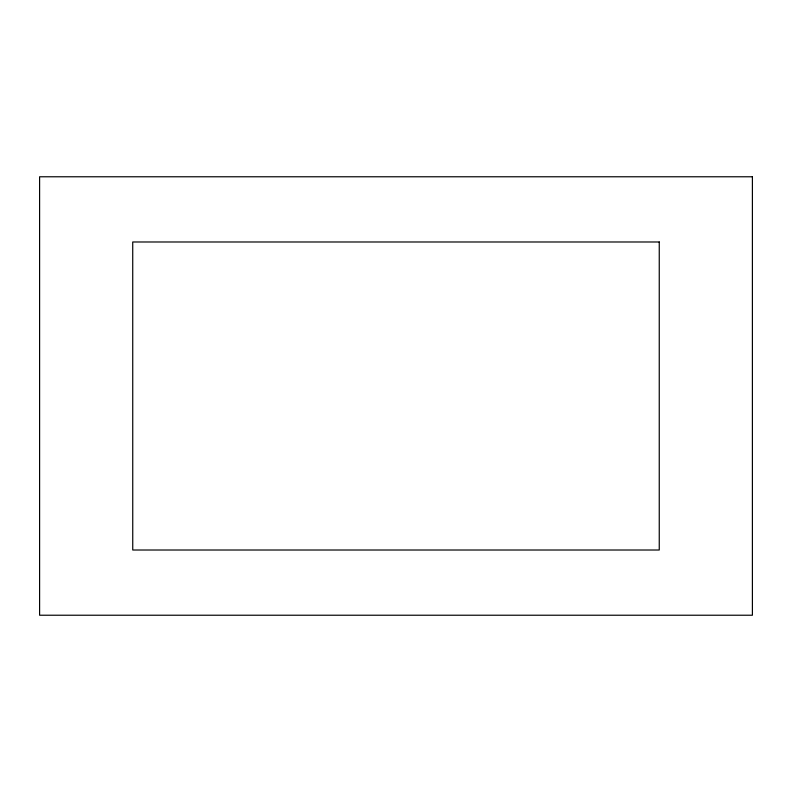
<?xml version="1.0" encoding="UTF-8"?>
<svg xmlns="http://www.w3.org/2000/svg" width="792" height="792" viewBox="0 0 792 792"><rect width="100%" height="100%" fill="white"/><g stroke="black" fill="none" stroke-linecap="round" stroke-linejoin="round"><path stroke-width="1.19" d="M752.4 176.774L39.6 176.774L39.6 615.226L752.4 615.226L752.4 176.774M659.271 241.986L132.729 241.986L132.749 550.014L659.251 550.014L659.251 241.986"/></g></svg>
